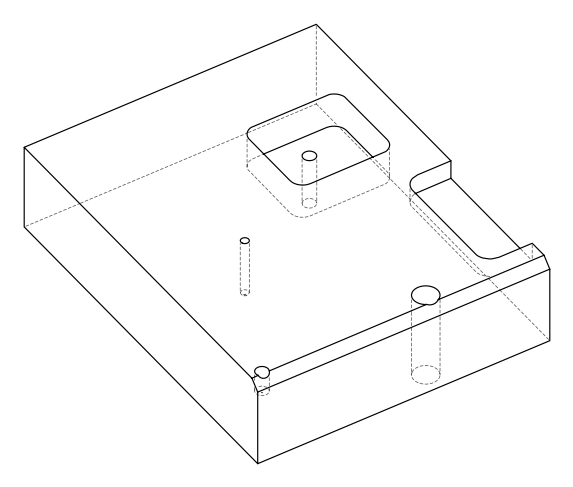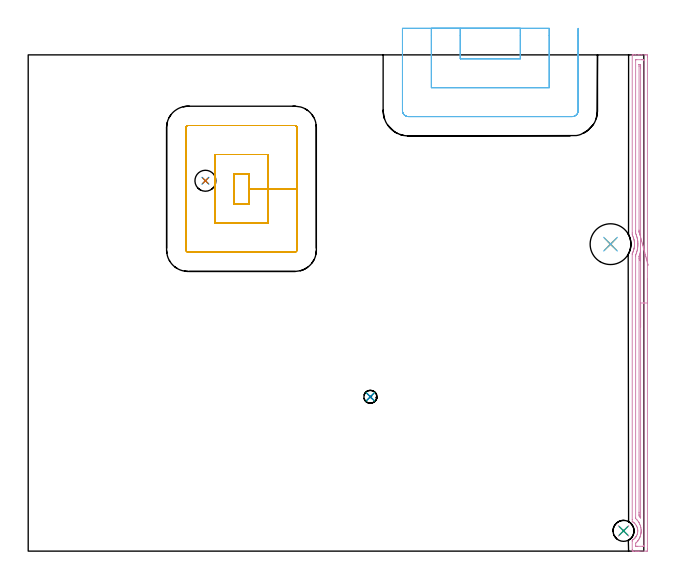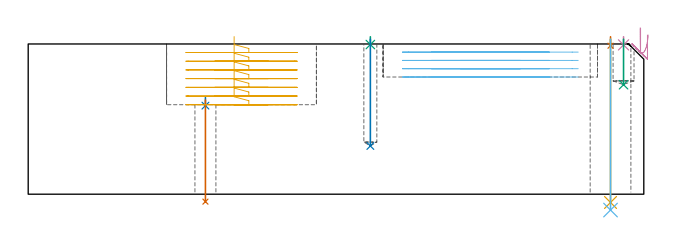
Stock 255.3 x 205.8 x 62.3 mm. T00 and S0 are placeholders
(PLAN: 12 operations, 7 tool changes, 16 min)
(1 SPOT_DRILL | STEP1HOLE | NXT0321_9005460120000 | 0.03 min | 3 mm3)
(2 SPOT_DRILL_1 | STEP1HOLE_1 | NXT0321_9005460120000 | 0.03 min | 2732 mm3)
(3 SPOT_DRILL_2 | STEP1POCKET | NXT0321_9005460120000 | 0.03 min | 0 mm3)
(4 SPOT_DRILL_3 | STEP1POCKET_1 | NXT0321_9005460120000 | 0.03 min | 0 mm3)
(5 DRILL_THROUGH_HOLE_INTO_CENTER | STEP1HOLE | NXT0301_077 | 0.27 min | 5485 mm3)
(6 DRILL_TO_ENLARGE_THROUGH_HOLE | STEP1HOLE | UGT0301_292 | 0.29 min | 8475 mm3)
(7 DRILL_THROUGH_HOLE_INTO_CENTER_1 | STEP1HOLE_1 | NXT0301_058 | 0.18 min | 2237 mm3)
(8 DRILL_BLIND_HOLE_INTO_CENTER | STEP1POCKET | UGT0301_178 | 0.18 min | 937 mm3)
(9 DRILL_BLIND_HOLE_INTO_CENTER_1 | STEP1POCKET_1 | NXT0301_058 | 0.08 min | 939 mm3)
(10 AREA_MILL | FG_CHAMFER_SURFACE | UGT0205_001 | 5.13 min | 4073 mm3)
(11 MILL_RECTANGULAR_POCKET | POCKET_RECTANGULAR_STRAIGHT | UGT0201_008 | Follow Part, ap 4, ae 75% | 5.71 min | 102727 mm3)
(12 MILL_SLOT | SLOT_PARTIAL_RECTANGULAR | UGT0201_008 | Follow Part, ap 4, ae 75% | 4.06 min | 40285 mm3)
(TOOL NXT0321_9005460120000 | NC Spot Drill, 142deg, 12mm, Carbide, Uncoated | D12 PA142 FL30 Z2)
(TOOL NXT0301_077 | Carbide Drill 10.6mm [860.1-1060-053A1-MM 2214] | D10.6 PA140 FL71 Z2)
(TOOL UGT0301_292 | Twist Drill 16.9 mm | D16.9 PA118 FL120 Z2)
(TOOL NXT0301_058 | Carbide Drill 8.7mm [860.1-0870-026A1-MM 2214] | D8.7 PA140 FL47 Z2)
(TOOL UGT0301_178 | Twist Drill 5.4 mm | D5.4 PA118 FL55 Z2)
(TOOL UGT0205_001 | Chamfer Mill 20 x 3 x 45 deg. | D20 FL50 Z2)
(TOOL UGT0201_008 | End Mill 16 mm | D16 FL32 Z4)
(OP 1 SPOT_DRILL)
G17 G21 G94 G90
T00 M6
G54
G17 G0 G90 X241.5 Y127.3 S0 M3
G43 Z72.3 H0
G94 G81 G98 Z61.573 F250. R65.3
G80
M5
M2
(OP 2 SPOT_DRILL_1)
G17 G21 G94 G90
T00 M6
G54
G17 G0 G90 X73.5 Y153.6 S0 M3
G43 Z72.3 H0
G94 G81 G98 Z36.726 F250. R40.1
G80
M5
M2
(OP 3 SPOT_DRILL_2)
G17 G21 G94 G90
T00 M6
G54
G17 G0 G90 X141.9 Y64. S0 M3
G43 Z72.3 H0
G94 G81 G98 Z62.068 F250. R65.3
G80
M5
M2
(OP 4 SPOT_DRILL_3)
G17 G21 G94 G90
T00 M6
G54
G17 G0 G90 X246.9 Y8.4 S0 M3
G43 Z72.3 H0
G94 G81 G98 Z61.921 F250. R65.3
G80
M5
M2
(OP 5 DRILL_THROUGH_HOLE_INTO_CENTER)
G17 G21 G94 G90
T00 M6
G54
G17 G0 G90 X241.5 Y127.3 S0 M3
G43 Z72.3 H1
G94 G73 G98 Z-3.429 F250. Q9.39 R64.3
G80
M5
M2
(OP 6 DRILL_TO_ENLARGE_THROUGH_HOLE)
G17 G21 G94 G90
T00 M6
G54
G17 G0 G90 X241.5 Y127.3 S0 M3
G43 Z72.3 H0
G94 G73 G98 Z-6.577 F250. Q13.775 R64.3
G80
M5
M2
(OP 7 DRILL_THROUGH_HOLE_INTO_CENTER_1)
G17 G21 G94 G90
T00 M6
G54
G17 G0 G90 X73.5 Y153.6 S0 M3
G43 Z72.3 H1
G94 G73 G98 Z-3.083 F250. Q8.037 R39.1
G80
M5
M2
(OP 8 DRILL_BLIND_HOLE_INTO_CENTER)
G17 G21 G94 G90
T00 M6
G54
G17 G0 G90 X141.9 Y64. S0 M3
G43 Z72.3 H0
G94 G81 G98 Z20. F250. R64.3
G80
M5
M2
(OP 9 DRILL_BLIND_HOLE_INTO_CENTER_1)
G17 G21 G94 G90
T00 M6
G54
G17 G0 G90 X246.9 Y8.4 S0 M3
G43 Z72.3 H1
G94 G81 G98 Z45.4 F250. R64.3
G80
M5
M2
(OP 10 AREA_MILL)
G17 G21 G94 G90
T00 M6
G54
G17 G0 G90 X256.8 Y112.9 S1061 M3
G43 Z72.3 H0
Z66.
G94 G1 Y112.862 Z65.128 F250.
Y112.748 Z64.264
Y112.559 Z63.412
Y112.297 Z62.58
Y111.963 Z61.774
Y111.56 Z61.
Y111.091 Z60.264
Y110.56 Z59.572
Y109.971 Z58.929
Y109.328 Z58.34
Y108.636 Z57.808
Y107.9 Z57.34
Y107.126 Z56.937
Y106.32 Z56.603
Y105.488 Z56.341
Y104.636 Z56.152
Y103.772 Z56.038
Y102.9 Z56.
Y1.01
X256.799 Y0.617 Z56.001
X256.794 Y0.122 Z56.003
X256.791 Y0.009 Z56.005
X256.304 Y0. Z56.492
X253.65 Z59.144
X253.103 Z59.694
X252.765 Z60.031
X252.218 Z60.578
X251.881 Z60.914
X251.205 Z61.594
X250.879 Z61.92
X250.52 Y0.007 Z62.271
X250.503 Y0.009 Z62.288
X250.5 Y0.171 Z62.3
X250.501 Y0.617 Z62.299
X250.505 Y4.19 Z62.295
X250.511 Y4.467 Z62.286
X250.527 Y4.547 Z62.27
X250.663 Y4.637 Z62.134
X250.819 Y4.737 Z61.98
X251.271 Y5.073 Z61.529
X251.383 Y5.169 Z61.417
X251.588 Y5.377 Z61.212
X251.647 Y5.443 Z61.153
X251.78 Y5.594 Z61.019
X251.958 Y5.823 Z60.842
X252.065 Y5.977 Z60.734
X252.124 Y6.062 Z60.676
X252.15 Y6.103 Z60.65
X252.366 Y6.522 Z60.433
X252.545 Y6.954 Z60.252
X252.673 Y7.398 Z60.127
X252.738 Y7.764 Z60.056
X252.755 Y7.847 Z60.043
X252.768 Y8.027 Z60.028
X252.783 Y8.292 Z60.002
X252.781 Y8.347 Z60.001
X252.78 Y8.543 Z60.012
X252.776 Y8.657 Z60.015
Y8.739 Z60.02
X252.75 Y8.944 Z60.048
X252.728 Y9.104 Z60.068
X252.717 Y9.188 Z60.08
X252.681 Y9.341 Z60.116
X252.63 Y9.55 Z60.165
X252.612 Y9.632 Z60.186
X252.453 Y10.085 Z60.346
X252.245 Y10.524 Z60.552
X252.148 Y10.694 Z60.648
X251.885 Y11.066 Z60.912
X251.594 Y11.417 Z61.205
X251.448 Y11.555 Z61.352
X251.272 Y11.722 Z61.528
X251.192 Y11.783 Z61.607
X250.996 Y11.933 Z61.798
X250.884 Y12.021 Z61.912
X250.685 Y12.155 Z62.114
X250.562 Y12.23 Z62.238
X250.507 Y12.267 Z62.293
X250.5 Y13.123 Z62.3
Y122.999
X250.506 Y123.408 Z62.292
X250.545 Y123.497 Z62.253
X250.706 Y123.851 Z62.093
X250.717 Y123.874 Z62.082
X250.761 Y123.982 Z62.038
X250.895 Y124.318 Z61.901
X250.996 Y124.604 Z61.802
X251.052 Y124.767 Z61.744
X251.168 Y125.172 Z61.627
X251.183 Y125.232 Z61.611
X251.25 Y125.496 Z61.549
X251.271 Y125.58 Z61.528
X251.286 Y125.659 Z61.512
X251.35 Y126.056 Z61.449
X251.358 Y126.105 Z61.441
X251.407 Y126.552 Z61.386
X251.408 Y126.572 Z61.384
X251.43 Y126.901 Z61.366
X251.433 Y126.957 Z61.362
X251.436 Y126.998 Z61.36
Y127.38 Z61.352
X251.439 Y127.444 Z61.355
Y127.464 Z61.356
X251.42 Y127.847 Z61.37
X251.418 Y127.891 Z61.374
X251.383 Y128.243 Z61.411
X251.374 Y128.337 Z61.422
X251.322 Y128.687 Z61.478
X251.271 Y129.019 Z61.529
X251.216 Y129.252 Z61.584
X251.1 Y129.677 Z61.697
X250.957 Y130.122 Z61.84
X250.947 Y130.146 Z61.849
X250.782 Y130.571 Z62.017
X250.574 Y131.039 Z62.226
X250.551 Y131.089 Z62.249
X250.505 Y131.195 Z62.29
X250.5 Y131.931 Z62.3
Y205.629
X250.503 Y205.792 Z62.288
X250.52 Y205.8 Z62.27
X250.879 Z61.92
X251.205 Z61.595
X251.881 Z60.914
X253.103 Z59.694
X253.65 Z59.144
X254.261 Z58.534
X256.031 Z56.766
X256.304 Y205.797 Z56.493
X256.791 Y205.791 Z56.005
X256.795 Y205.678 Z56.003
X256.799 Y205.183 Z56.001
X256.8 Y204.682 Z56.
Y102.9
X255.386 Z57.414
X255.385 Y2.189 Z57.415
X255.384 Y2.082 Z57.416
X255.381 Y2.029 Z57.419
X255.38 Y2.011 Z57.42
X255.334 Y2.009 Z57.466
X254.933 Y2.001 Z57.867
X252.765 Y2. Z60.035
X252.279 Y2.001 Z60.521
X252.039 Y2.007 Z60.761
X251.929 Y2.01 Z60.871
X251.918 Y2.366 Z60.882
Y2.404
X251.925 Y3.253 Z60.875
X251.93 Y3.297 Z60.87
X252.158 Y3.509 Z60.642
X252.36 Y3.711 Z60.44
X252.765 Y4.16 Z60.035
X252.779 Y4.176 Z60.021
X252.79 Y4.19 Z60.01
X253.148 Y4.697 Z59.652
X253.366 Y5.084 Z59.434
X253.65 Y5.678 Z59.15
X253.738 Y5.888 Z59.062
X253.773 Y5.977 Z59.027
X253.953 Y6.565 Z58.847
X254.03 Y6.87 Z58.77
X254.11 Y7.299 Z58.69
X254.143 Y7.513 Z58.657
X254.168 Y7.764 Z58.632
X254.182 Y7.942 Z58.618
X254.192 Y8.11 Z58.608
X254.198 Y8.377 Z58.602
X254.189 Y8.657 Z58.611
X254.171 Y9.024 Z58.629
X254.102 Y9.55 Z58.698
X254.061 Y9.783 Z58.739
X253.988 Y10.102 Z58.812
X253.898 Y10.444 Z58.902
X253.65 Y11.134 Z59.15
X253.557 Y11.337 Z59.243
X253.404 Y11.656 Z59.396
X253.289 Y11.866 Z59.511
X253.054 Y12.23 Z59.746
X252.765 Y12.621 Z60.035
X252.54 Y12.892 Z60.26
X252.329 Y13.123 Z60.471
X251.921 Y13.558 Z60.879
X251.915 Y13.982 Z60.885
Y14.017
X251.914 Y122.106 Z60.886
X251.916 Y122.536 Z60.884
X251.919 Y122.75 Z60.881
X251.921 Y122.802 Z60.879
X251.934 Y122.842 Z60.866
X251.961 Y122.918 Z60.839
X251.991 Y122.999 Z60.809
X252.204 Y123.566 Z60.596
X252.318 Y123.892 Z60.482
X252.38 Y124.087 Z60.42
X252.423 Y124.238 Z60.377
X252.57 Y124.786 Z60.23
X252.592 Y124.873 Z60.208
X252.607 Y124.946 Z60.193
X252.739 Y125.679 Z60.061
X252.743 Y125.702 Z60.057
X252.765 Y125.879 Z60.035
X252.825 Y126.513 Z59.975
X252.828 Y126.572 Z59.972
X252.845 Y126.976 Z59.955
X252.853 Y127.378 Z59.947
X252.851 Y127.466 Z59.949
X252.833 Y127.874 Z59.967
X252.806 Y128.318 Z59.994
X252.802 Y128.359 Z59.998
X252.765 Y128.705 Z60.035
X252.682 Y129.252 Z60.118
X252.675 Y129.298 Z60.125
X252.665 Y129.354 Z60.135
X252.573 Y129.789 Z60.227
X252.481 Y130.146 Z60.319
X252.368 Y130.547 Z60.432
X252.208 Y131.039 Z60.592
X252.078 Y131.382 Z60.722
X251.921 Y131.794 Z60.879
X251.916 Y131.897 Z60.884
X251.915 Y131.932 Z60.885
X251.914 Y132.792 Z60.886
X251.915 Y203.611 Z60.885
X251.916 Y203.718 Z60.884
X251.919 Y203.771 Z60.881
X251.92 Y203.789 Z60.88
X251.966 Y203.791 Z60.834
X252.367 Y203.798 Z60.433
X254.535 Y203.8 Z58.265
X255.021 Y203.799 Z57.779
X255.262 Y203.794 Z57.538
X255.372 Y203.79 Z57.428
X255.385 Y203.431 Z57.415
Y203.396
X255.386 Y102.9 Z57.414
X253.972 Z58.828
X253.971 Y14.017 Z58.829
X253.97 Y13.892 Z58.83
X253.968 Y13.825 Z58.832
X253.966 Y13.794 Z58.834
X253.965 Y13.793 Z58.835
X253.947 Y13.813 Z58.853
X253.876 Y13.901 Z58.924
X253.787 Y14.017 Z59.013
X253.65 Y14.192 Z59.15
X253.336 Y14.59 Z59.464
X253.332 Y14.91 Z59.468
X253.33 Y15.233 Z59.47
X253.329 Y15.803 Z59.471
Y16.128
Y121.213
X253.33 Y121.536 Z59.47
X253.334 Y122.106 Z59.466
X253.335 Y122.266 Z59.465
X253.375 Y122.384 Z59.425
X253.59 Y122.999 Z59.21
X253.605 Y123.045 Z59.195
X253.65 Y123.188 Z59.15
X253.965 Y124.317 Z58.835
X253.969 Y124.045 Z58.831
X253.971 Y123.892 Z58.829
Y123.683
X253.972 Y123.568 Z58.828
Y102.9
Y102.028 Z58.867
Y101.163 Z58.98
Y100.312 Z59.169
Y99.48 Z59.432
Y98.674 Z59.765
Y97.9 Z60.168
Y97.164 Z60.637
Y96.472 Z61.168
Y95.829 Z61.757
Y95.24 Z62.401
Y94.708 Z63.093
Y94.24 Z63.828
Y93.837 Z64.602
Y93.503 Z65.408
Y93.241 Z66.24
Y93.052 Z67.092
Y92.938 Z67.957
Y92.9 Z68.828
G0 X257.107 Y118.506 Z66.02
G1 X257.041 Y118.752 Z65.186
X256.957 Y119.067 Z64.377
X256.855 Y119.449 Z63.599
X256.736 Y119.896 Z62.859
X256.601 Y120.403 Z62.162
X256.45 Y120.966 Z61.514
X256.286 Y121.582 Z60.918
X256.108 Y122.246 Z60.381
X255.92 Y122.953 Z59.905
X255.721 Y123.697 Z59.495
X255.514 Y124.472 Z59.154
X255.3 Y125.274 Z58.884
X255.081 Y126.095 Z58.687
X254.858 Y126.93 Z58.565
X254.633 Y127.771 Z58.519
X254.408 Y128.614 Z58.549
X254.185 Y129.45 Z58.655
X253.965 Y130.275 Z58.835
X253.801 Y130.886 Z58.999
X253.757 Y131.039 Z59.043
X253.65 Y131.403 Z59.15
X253.473 Y131.932 Z59.327
X253.375 Y132.21 Z59.425
X253.336 Y132.33 Z59.464
X253.333 Y132.399 Z59.467
X253.331 Y132.541 Z59.469
X253.329 Y132.825 Z59.471
Y133.15
Y201.041
X253.331 Y201.609 Z59.469
X253.334 Y201.771 Z59.466
X253.335 Y201.784 Z59.465
X253.35 Y201.79 Z59.45
X253.399 Y201.796 Z59.401
X253.462 Y201.799 Z59.338
X253.65 Y201.798 Z59.15
X253.839 Y201.794 Z58.961
X253.958 Y201.79 Z58.842
X253.965 Y201.717 Z58.835
X253.967 Y201.609 Z58.833
X253.97 Y201.286 Z58.83
X253.971 Y200.716 Z58.829
X253.972 Y200.391 Z58.828
X253.971 Y130.715 Z58.829
X253.969 Y130.531 Z58.831
X253.965 Y130.275 Z58.835
X253.95 Y129.404 Z58.888
X253.936 Y128.541 Z59.016
X253.922 Y127.693 Z59.219
X253.909 Y126.865 Z59.495
X253.895 Y126.065 Z59.842
X253.883 Y125.298 Z60.257
X253.871 Y124.57 Z60.738
X253.86 Y123.887 Z61.28
X253.849 Y123.254 Z61.88
X253.84 Y122.675 Z62.533
X253.831 Y122.155 Z63.234
X253.824 Y121.699 Z63.977
X253.817 Y121.309 Z64.757
X253.812 Y120.988 Z65.569
X253.808 Y120.74 Z66.405
X253.805 Y120.565 Z67.26
X253.803 Y120.465 Z68.126
Y120.442 Z68.998
G0 Z72.3
M5
M2
(OP 11 MILL_RECTANGULAR_POCKET)
G17 G21 G94 G90
T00 M6
G54
G17 G0 G90 X85.4 Y156.321 S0 M3
G43 Z72.373 H0
Z65.373
G94 G1 Y144. Z62.072 F250.
X91.5 Z60.437
Y150.25 Z58.763
Y156.5 F500.
X85.4
Y144.
X91.5
Y150.25
X99.5
Y164.5
X77.4
Y136.
X99.5
Y150.25
X111.5
Y175.6
G3 X110.6 Y176.5 R0.9
G1 X66.3
G3 X65.4 Y175.6 R0.9
G1 Y124.9
G3 X66.3 Y124. R0.9
G1 X110.6
G3 X111.5 Y124.9 R0.9
G1 Y150.25
Y151.25
G0 X85.4 Y156.321 Z61.763
G1 Y144. Z58.461 F250.
X91.5 Z56.827
Y150.25 Z55.152
Y156.5 F500.
X85.4
Y144.
X91.5
Y150.25
X99.5
Y164.5
X77.4
Y136.
X99.5
Y150.25
X111.5
Y175.6
G3 X110.6 Y176.5 R0.9
G1 X66.3
G3 X65.4 Y175.6 R0.9
G1 Y124.9
G3 X66.3 Y124. R0.9
G1 X110.6
G3 X111.5 Y124.9 R0.9
G1 Y150.25
Y151.25
G0 X85.4 Y156.321 Z58.152
G1 Y144. Z54.851 F250.
X91.5 Z53.216
Y150.25 Z51.542
Y156.5 F500.
X85.4
Y144.
X91.5
Y150.25
X99.5
Y164.5
X77.4
Y136.
X99.5
Y150.25
X111.5
Y175.6
G3 X110.6 Y176.5 R0.9
G1 X66.3
G3 X65.4 Y175.6 R0.9
G1 Y124.9
G3 X66.3 Y124. R0.9
G1 X110.6
G3 X111.5 Y124.9 R0.9
G1 Y150.25
Y151.25
G0 X85.4 Y156.321 Z54.542
G1 Y144. Z51.241 F250.
X91.5 Z49.606
Y150.25 Z47.931
Y156.5 F500.
X85.4
Y144.
X91.5
Y150.25
X99.5
Y164.5
X77.4
Y136.
X99.5
Y150.25
X111.5
Y175.6
G3 X110.6 Y176.5 R0.9
G1 X66.3
G3 X65.4 Y175.6 R0.9
G1 Y124.9
G3 X66.3 Y124. R0.9
G1 X110.6
G3 X111.5 Y124.9 R0.9
G1 Y150.25
Y151.25
G0 X85.4 Y156.321 Z50.931
G1 Y144. Z47.63 F250.
X91.5 Z45.996
Y150.25 Z44.321
Y156.5 F500.
X85.4
Y144.
X91.5
Y150.25
X99.5
Y164.5
X77.4
Y136.
X99.5
Y150.25
X111.5
Y175.6
G3 X110.6 Y176.5 R0.9
G1 X66.3
G3 X65.4 Y175.6 R0.9
G1 Y124.9
G3 X66.3 Y124. R0.9
G1 X110.6
G3 X111.5 Y124.9 R0.9
G1 Y150.25
Y151.25
G0 X85.4 Y156.321 Z47.321
G1 Y144. Z44.02 F250.
X91.5 Z42.385
Y150.25 Z40.71
Y156.5 F500.
X85.4
Y144.
X91.5
Y150.25
X99.5
Y164.5
X77.4
Y136.
X99.5
Y150.25
X111.5
Y175.6
G3 X110.6 Y176.5 R0.9
G1 X66.3
G3 X65.4 Y175.6 R0.9
G1 Y124.9
G3 X66.3 Y124. R0.9
G1 X110.6
G3 X111.5 Y124.9 R0.9
G1 Y150.25
Y151.25
G0 X85.4 Y156.321 Z43.71
G1 Y144. Z40.409 F250.
X91.5 Z38.775
Y150.25 Z37.1
Y156.5 F500.
X85.4
Y144.
X91.5
Y150.25
X99.5
Y164.5
X77.4
Y136.
X99.5
Y150.25
X111.5
Y175.6
G3 X110.6 Y176.5 R0.9
G1 X66.3
G3 X65.4 Y175.6 R0.9
G1 Y124.9
G3 X66.3 Y124. R0.9
G1 X110.6
G3 X111.5 Y124.9 R0.9
G1 Y150.25
Y151.25
G0 Z72.373
M5
M2
(OP 12 MILL_SLOT)
G17 G21 G94 G90
T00 M6
G54
G17 G0 G90 X179.2 Y216.8 S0 M3
G43 Z72.373 H0
Z58.93
G94 G1 Y213.8 F250.
Y204.2 F500.
X204.1
Y213.8
Y216.8 F250.
X167.2
Y213.8
Y192.2 F500.
X216.1
Y213.8
Y216.8 F250.
X155.2
Y213.8
Y182.7 F500.
G3 X157.7 Y180.2 R2.5
G1 X225.6
G3 X228.1 Y182.7 R2.5
G1 Y213.8
Y216.8 F250.
G0 X179.2 Z55.487
G1 Y213.8
Y204.2 F500.
X204.1
Y213.8
Y216.8 F250.
X167.2
Y213.8
Y192.2 F500.
X216.1
Y213.8
Y216.8 F250.
X155.2
Y213.8
Y182.7 F500.
G3 X157.7 Y180.2 R2.5
G1 X225.6
G3 X228.1 Y182.7 R2.5
G1 Y213.8
Y216.8 F250.
G0 X179.2 Z52.043
G1 Y213.8
Y204.2 F500.
X204.1
Y213.8
Y216.8 F250.
X167.2
Y213.8
Y192.2 F500.
X216.1
Y213.8
Y216.8 F250.
X155.2
Y213.8
Y182.7 F500.
G3 X157.7 Y180.2 R2.5
G1 X225.6
G3 X228.1 Y182.7 R2.5
G1 Y213.8
Y216.8 F250.
G0 X179.2 Z48.6
G1 Y213.8
Y204.2 F500.
X204.1
Y213.8
Y216.8 F250.
X167.2
Y213.8
Y192.2 F500.
X216.1
Y213.8
Y216.8 F250.
X155.2
Y213.8
Y182.7 F500.
G3 X157.7 Y180.2 R2.5
G1 X225.6
G3 X228.1 Y182.7 R2.5
G1 Y213.8
Y216.8 F250.
G0 Z72.373
M5
M2
